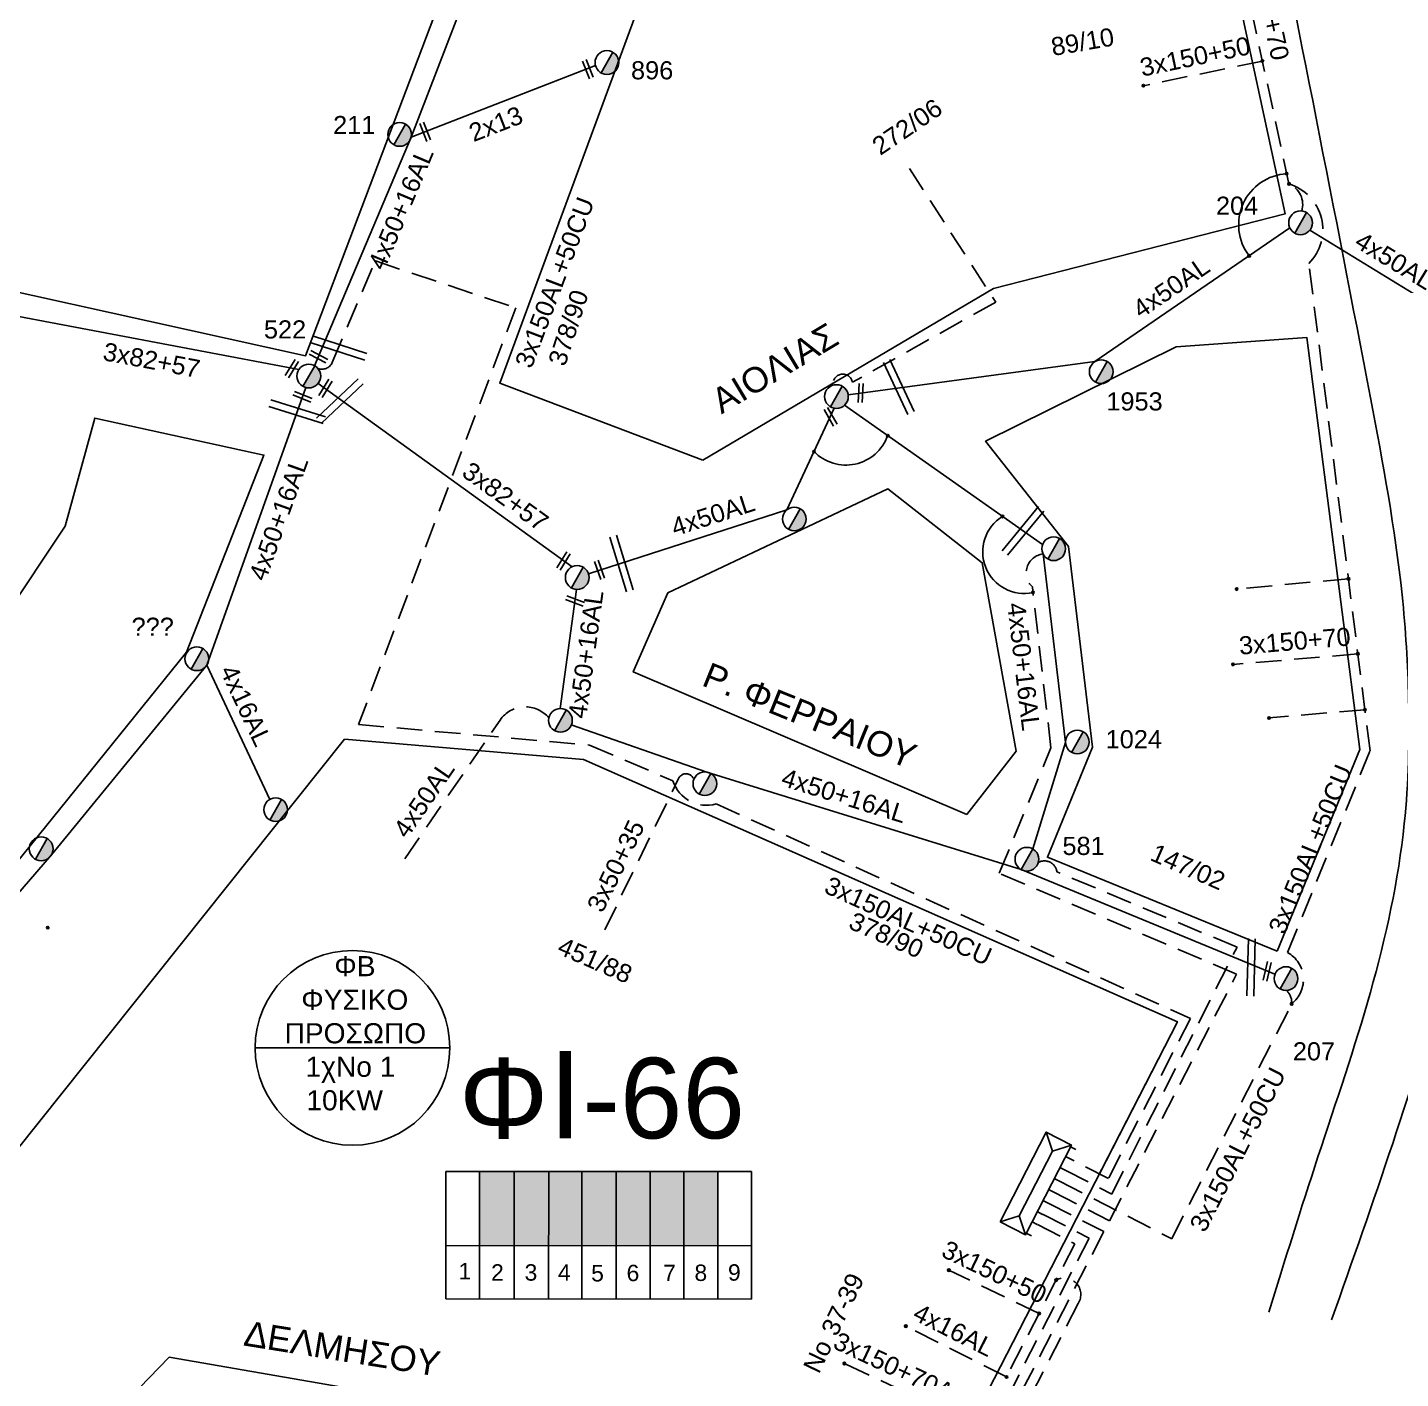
# Model space of a CAD drawing. Header units: millimetres. Extents: x 1421 to 7616, y 908 to 2861.
# Drawn here: x 6873.3 to 7009.7, y 2154.1 to 2288.3 of the extents above; entities that cross this region are included whole.
import ezdxf
from ezdxf.enums import TextEntityAlignment as Align

# ---------------------------------------------------------------- set-up
doc = ezdxf.new("R2010")
doc.units = ezdxf.units.MM
doc.linetypes.add('DASHED', pattern=[19.05, 12.7, -6.35])
for name, color, linetype, lineweight in [('2x13', 7, 'Continuous', 30), ('3x150+50', 7, 'Continuous', 30), ('3x150+50 XLPE', 7, 'SYN_LINE', 30), ('3x150+70', 7, 'Continuous', 30), ('3x82+57', 7, 'DASHED', 30), ('Άγνωστα', 7, 'Continuous', 30), ('Γυμνά εναέρια ΧΤ (3Φ)   4x16AL', 7, 'Continuous', 30), ('Γυμνά εναέρια ΧΤ (3Φ) 4x50AL', 7, 'Continuous', 30), ('Γυμνά εναέρια ΧΤ και ΦΟΠ (3Φ)   4x50+16AL', 7, 'Continuous', 30), ('Καλωδια Χ.Τ. 3x50+35', 7, 'Continuous', 30), ('Καλώδια ΧΤ   3x150+50CU', 7, 'DASHED', 30), ('Καλώδια ΧΤ   3x150+70AL', 7, 'DASHED', 30), ('Καλώδια ΧΤ   3x150AL+50CU', 7, 'DASHED', 30), ('Υπόγεια καλώδια Παροχών ΧΤ   4x16AL', 7, 'DASHED', 30), ('Υπόγεια καλώδια Παροχών ΧΤ   4x50AL', 7, 'DASHED', 30)]:
    doc.layers.add(name, color=color, linetype=linetype, lineweight=lineweight)
for name, color, linetype in [('Pillar OTE', 7, 'Continuous'), ('TEXT ΚΑΛΩΔΙΩΝ', 7, 'Continuous'), ('ΑΓΝΩΣΤΟ ΥΠΟΓΕΙΟ ΚΑΛΩΔΙΟ', 7, 'DASHED'), ('Μηχανική τομή', 7, 'Continuous'), ('Στύλος ΦΜ', 7, 'Continuous'), ('Στύλος ΦΜ @ 1', 7, 'Continuous'), ('Συνδέσεις', 7, 'Continuous'), ('Τομή', 7, 'Continuous'), ('Υποσταθμός πόλεως', 7, 'Continuous'), ('Υπόβαθρο ΔΕΗ', 7, 'Continuous')]:
    doc.layers.add(name, color=color, linetype=linetype)
doc.styles.add('arial', font='ARIAL.TTF')
doc.styles.get("Standard").update_dxf_attribs({"font": 'ARIAL.TTF', "height": 1.8})
doc.linetypes.add('SYN_LINE', pattern='A,0.5,-0.0001,["/\\/\\/\\/",Standard,S=0.1,R=0,X=0,Y=-0.05],-0.25', length=0.7501)

# ---------------------------------------------------------------- blocks, each defined once
blk = doc.blocks.new('ΥΠΑΡΧΩΝ ΤΣΙΜΕΝΤΕΝΙΟΣ ΣΤΥΛΟΣ')
at = {"layer": 'Στύλος ΦΜ'}
blk.add_hatch(color=7, dxfattribs=at).paths.add_polyline_path([(-1.29, -2.28, 0.574793), (2.62, 0, 0.268822), (1.3, 2.27)])
at = {"layer": 'Στύλος ΦΜ', "color": 7}
blk.add_line((-1.29, -2.28), (1.3, 2.27), dxfattribs=at)
blk.add_circle((0, 0), 2.62, dxfattribs=at)
at = {"layer": 'Στύλος ΦΜ', "flags": 4}
for tag, p in [('ΑΡΙΘΜΟΣ', (-4.68, 8.05)), ('ΤΥΠΟΣ', (-4.91, 3.03))]:
    blk.add_attdef(tag, p, '', height=4, dxfattribs=at)
blk = doc.blocks.new('ΥΠΟΣΤΑΘΜΟΣ ΠΟΛΕΩΣ 9 ΑΝΑΧΩΡΗΣΕΩΝ')
at = {"layer": 'Υποσταθμός πόλεως', "ltscale": 40}
for p, q in [((-9.63, -2.82), (-9.63, -4)), ((-7.12, -2.82), (-7.12, -4)), ((-4.84, -2.82), (-4.84, -4)), ((-2.36, -2.82), (-2.36, -4)), ((0.09, -2.82), (0.09, -4)), ((2.55, -2.82), (2.55, -4)), ((5.02, -2.82), (5.02, -4)), ((7.48, -2.82), (7.48, -4)), ((9.61, -2.82), (9.61, -4))]:
    blk.add_line(p, q, dxfattribs=at)
blk.add_lwpolyline([(-10.02, 2.82), (10.02, 2.82), (10.02, -2.82), (-10.02, -2.82)], close=True, dxfattribs=at)
for points in [[(-7.21, 0), (-10.02, 2.82)], [(7.21, 0), (10.02, 2.82)], [(-10.02, -2.82), (-7.21, 0)], [(-7.21, 0), (7.21, 0)], [(10.02, -2.82), (7.21, 0)]]:
    blk.add_lwpolyline(points, dxfattribs=at)
at = {"layer": 'Υποσταθμός πόλεως', "linetype": 'SYN_LINE', "ltscale": 40, "flags": 1}
for tag, p in [('ΜΕΤΑΣΧΗΜΑΤΙΣΜΟΣ', (10.79, 1.71)), ('ΙΣΧΥΣ', (10.77, -1.08)), ('ΑΡΙΘΜΟΣ', (10.89, -3.8))]:
    blk.add_attdef(tag, p, '', height=1.8, dxfattribs=at)
blk = doc.blocks.new('_ΣΥΝΔΕΣΗ')
at = {"layer": 'Συνδέσεις', "linetype": 'SYN_LINE', "ltscale": 40}
blk.add_hatch(color=256, dxfattribs=at).paths.add_polyline_path([(0.5, -0.01, 1), (-0.5, -0.01, 1)])
at = {"layer": 'Συνδέσεις'}
blk.add_circle((0, -0.01), 0.5, dxfattribs=at)
blk = doc.blocks.new('ΜΗΧΑΝΙΚΗ ΤΟΜΗ')
at = {"layer": 'Μηχανική τομή', "ltscale": 40}
for p, q in [((-3.79, 1.21), (3.79, 1.21)), ((3.79, -0.34), (-3.79, -0.34))]:
    blk.add_line(p, q, dxfattribs=at)
blk = doc.blocks.new('ΤΟΜΗ')
at = {"layer": 'Τομή', "ltscale": 40}
for p, q in [((11.33, -0.65), (-11.4, -0.65)), ((11.33, -3.42), (-11.4, -3.42))]:
    blk.add_line(p, q, dxfattribs=at)

msp = doc.modelspace()

# ---------------------------------------------------------------- hatches: boundary and pattern name
at = {"layer": 'Καλώδια ΧΤ   3x150AL+50CU', "linetype": 'DASHED', "lineweight": -3, "ltscale": 0.2}
h = msp.add_hatch(color=5, dxfattribs=at)
h.dxf.hatch_style = 1
h.paths.add_polyline_path([(6921.63, 2174.68), (6918.19, 2174.68), (6918.19, 2167.32), (6921.63, 2167.32)])
h = msp.add_hatch(color=6, dxfattribs=at)
h.dxf.hatch_style = 1
h.paths.add_polyline_path([(6921.63, 2167.32), (6925.07, 2167.32), (6925.07, 2174.68), (6921.63, 2174.68)])
h = msp.add_hatch(color=151, dxfattribs=at)
h.dxf.hatch_style = 1
h.paths.add_polyline_path([(6928.36, 2174.68), (6925.07, 2174.68), (6925.07, 2167.32), (6928.36, 2167.31)])
h = msp.add_hatch(color=27, dxfattribs=at)
h.dxf.hatch_style = 1
h.paths.add_polyline_path([(6928.36, 2167.31), (6931.75, 2167.31), (6931.75, 2174.68), (6928.36, 2174.68)])
h = msp.add_hatch(color=133, dxfattribs=at)
h.dxf.hatch_style = 1
h.paths.add_polyline_path([(6931.75, 2167.31), (6935.15, 2167.31), (6935.15, 2174.68), (6931.75, 2174.68)])
h = msp.add_hatch(color=1, dxfattribs=at)
h.dxf.hatch_style = 1
h.paths.add_polyline_path([(6938.48, 2167.3), (6938.48, 2174.68), (6935.15, 2174.68), (6935.15, 2167.31)])
h = msp.add_hatch(color=30, dxfattribs=at)
h.dxf.hatch_style = 1
h.paths.add_polyline_path([(6941.87, 2174.68), (6938.48, 2174.68), (6938.48, 2167.3), (6941.87, 2167.3)])

# ---------------------------------------------------------------- linework, layer by layer
at = {"lineweight": -3, "ltscale": 0.2}
msp.add_line((6895.91, 2186.96), (6915.24, 2186.96), dxfattribs=at)
msp.add_circle((6905.57, 2186.96), 9.67, dxfattribs=at)
at = {"layer": '2x13', "color": 30, "lineweight": -3, "ltscale": 0.1}
msp.add_lwpolyline([(6911.4, 2277.41), (6929.72, 2284.52)], dxfattribs=at)
at = {"layer": '3x150+50', "color": 27, "linetype": 'DASHED', "lineweight": -3, "ltscale": 0.2}
msp.add_lwpolyline([(6995.95, 2284.98), (6984.13, 2282.52)], dxfattribs=at)
at = {"layer": '3x150+50', "color": 5, "linetype": 'DASHED', "lineweight": -3, "ltscale": 0.2}
msp.add_lwpolyline([(6960.89, 2274.32), (6969.46, 2261.03), (6955.24, 2253.07, 0.978285), (6953.3, 2252.77, -7.723169)], format="xyb", dxfattribs=at)
at = {"layer": '3x150+50', "color": 6, "linetype": 'DASHED', "lineweight": -3, "ltscale": 0.2}
msp.add_lwpolyline([(6973.77, 2160.58), (6964.81, 2164.88)], dxfattribs=at)
at = {"layer": '3x150+50 XLPE', "color": 5, "linetype": 'DASHED', "lineweight": -3, "ltscale": 0.2}
msp.add_lwpolyline([(6975.24, 2172.62), (6980.75, 2169.79), (6993.39, 2194.27), (6969.82, 2204.3), (6974.95, 2216.77), (6973.1, 2232.74, -0.640263), (6974.16, 2236.02)], format="xyb", dxfattribs=at)
at = {"layer": '3x150+70', "color": 27, "linetype": 'DASHED', "lineweight": -3, "ltscale": 0.2}
for points in [[(6998.58, 2272.77), (6990.04, 2312.41)], [(7005.43, 2226.09), (6993.03, 2225.04)]]:
    msp.add_lwpolyline(points, dxfattribs=at)
msp.add_arc((6997.74, 2270.73), 2.21, 342.9571, 67.6023, dxfattribs=at)
at = {"layer": '3x82+57', "color": 27, "linetype": 'Continuous', "lineweight": -3, "ltscale": 0.2}
msp.add_lwpolyline([(6900.25, 2254.33), (6868.74, 2260.29), (6848.34, 2264.7), (6831.05, 2269.47)], dxfattribs=at)
at = {"layer": '3x82+57', "color": 133, "linetype": 'Continuous', "lineweight": -3, "ltscale": 0.2}
msp.add_lwpolyline([(6927.38, 2234.74), (6902.16, 2252.95)], dxfattribs=at)
at = {"layer": 'Pillar OTE', "lineweight": -3, "ltscale": 40}
for points in [[(6914.86, 2162.04), (6914.86, 2174.68), (6945.19, 2174.68), (6945.19, 2162.01), (6914.86, 2162.04)], [(6918.19, 2162.04), (6918.19, 2174.68)], [(6921.63, 2162.04), (6921.63, 2174.68)], [(6925.06, 2162.03), (6925.07, 2174.68)], [(6928.36, 2162.03), (6928.36, 2174.68)], [(6931.75, 2162.03), (6931.75, 2174.68)], [(6935.15, 2162.02), (6935.15, 2174.68)], [(6938.48, 2162.02), (6938.48, 2174.68)], [(6941.87, 2162.02), (6941.87, 2174.68)], [(6914.86, 2167.33), (6945.19, 2167.3)]]:
    msp.add_lwpolyline(points, dxfattribs=at)
at = {"layer": 'ΑΓΝΩΣΤΟ ΥΠΟΓΕΙΟ ΚΑΛΩΔΙΟ', "color": 27, "lineweight": -3, "ltscale": 0.2}
for points in [[(7004.5, 2233.55), (6993.39, 2232.53)], [(7006.13, 2220.55), (6996.6, 2219.73)]]:
    msp.add_lwpolyline(points, dxfattribs=at)
at = {"layer": 'ΑΓΝΩΣΤΟ ΥΠΟΓΕΙΟ ΚΑΛΩΔΙΟ', "color": 133, "lineweight": -3, "ltscale": 0.2}
msp.add_lwpolyline([(6976.37, 2174.81), (6980.98, 2172.44), (6993.43, 2196.96), (6975.54, 2204.45, 0.523401), (6973.69, 2205.38)], format="xyb", dxfattribs=at)
at = {"layer": 'ΑΓΝΩΣΤΟ ΥΠΟΓΕΙΟ ΚΑΛΩΔΙΟ', "color": 6, "lineweight": -3, "ltscale": 0.2}
for points in [[(6973.6, 2169.41), (6977.32, 2167.5), (6970.54, 2154.28)], [(6977.66, 2161.58), (6969.12, 2144.93)]]:
    msp.add_lwpolyline(points, dxfattribs=at)
msp.add_lwpolyline([(6975.47, 2163.9, -0.77404), (6977.66, 2161.58, -27.312035)], format="xyb", dxfattribs=at)
at = {"layer": 'Γυμνά εναέρια ΧΤ (3Φ)   4x16AL', "color": 5, "lineweight": -3, "ltscale": 0.1}
msp.add_lwpolyline([(6891.12, 2224.98), (6897.36, 2211.64)], dxfattribs=at)
at = {"layer": 'Γυμνά εναέρια ΧΤ (3Φ) 4x50AL', "color": 27, "lineweight": -3, "ltscale": 0.1}
for points in [[(6954.8, 2251.81), (6979.32, 2255.12), (6998.67, 2268.41)], [(7000.66, 2268.17), (7012, 2261.24)]]:
    msp.add_lwpolyline(points, dxfattribs=at)
at = {"layer": 'Γυμνά εναέρια ΧΤ (3Φ) 4x50AL', "color": 5, "lineweight": -3, "ltscale": 0.1}
for points in [[(6929.02, 2234.03), (6948.7, 2240.39), (6953.43, 2250.49)], [(6954.44, 2250.79), (6974.11, 2236.95)]]:
    msp.add_lwpolyline(points, dxfattribs=at)
at = {"layer": 'Γυμνά εναέρια ΧΤ (3Φ) 4x50AL', "color": 1, "lineweight": -3, "ltscale": 0.1}
msp.add_lwpolyline([(6979.77, 2174.45), (6987.51, 2189.55)], dxfattribs=at)
at = {"layer": 'Γυμνά εναέρια ΧΤ και ΦΟΠ (3Φ)   4x50+16AL', "color": 30, "lineweight": -3, "ltscale": 0.1}
msp.add_lwpolyline([(6901.82, 2254.71), (6911.4, 2277.41), (6921.96, 2304.82)], dxfattribs=at)
at = {"layer": 'Γυμνά εναέρια ΧΤ και ΦΟΠ (3Φ)   4x50+16AL', "color": 5, "lineweight": -3, "ltscale": 0.1}
msp.add_lwpolyline([(6864.61, 2193.36), (6875.67, 2206.12), (6891.12, 2224.98), (6900.95, 2252.54)], dxfattribs=at)
at = {"layer": 'Γυμνά εναέρια ΧΤ και ΦΟΠ (3Φ)   4x50+16AL', "color": 133, "lineweight": -3, "ltscale": 0.1}
for points in [[(6973.14, 2206.72), (6976.39, 2217.28), (6974.16, 2236.02)], [(6926.21, 2220.66), (6927.83, 2232.5)], [(6997.19, 2194.27), (6971.98, 2204.67), (6940.76, 2214.36), (6927.31, 2219.03)]]:
    msp.add_lwpolyline(points, dxfattribs=at)
at = {"layer": 'Καλωδια Χ.Τ. 3x50+35', "color": 133, "linetype": 'DASHED', "lineweight": -3, "ltscale": 0.2}
msp.add_lwpolyline([(6930.64, 2198.69), (6937.97, 2213.73, -0.610394), (6939.42, 2213.76, -0.925896)], format="xyb", dxfattribs=at)
at = {"layer": 'Καλώδια ΧΤ   3x150+50CU', "color": 1, "lineweight": -3, "ltscale": 0.2}
msp.add_lwpolyline([(6974.68, 2171.53), (6980.19, 2168.71), (6960.36, 2130.07), (6963.74, 2128.68), (6955.66, 2112.59), (6931.99, 2102.16, -0.880215), (6930.88, 2100.51)], format="xyb", dxfattribs=at)
at = {"layer": 'Καλώδια ΧΤ   3x150+70AL', "color": 6, "lineweight": -3, "ltscale": 0.2}
msp.add_lwpolyline([(6970.69, 2147.99), (6954.43, 2155.61)], dxfattribs=at)
at = {"layer": 'Καλώδια ΧΤ   3x150AL+50CU', "color": 27, "lineweight": -3, "ltscale": 0.2}
msp.add_lwpolyline([(6975.8, 2173.71), (6986.94, 2168), (6998.86, 2191.34, 0.534908), (6998.44, 2196.44), (7006.64, 2216.45), (7000.56, 2264.88, 0.567045), (6998.58, 2272.77)], format="xyb", dxfattribs=at)
at = {"layer": 'Καλώδια ΧΤ   3x150AL+50CU', "color": 30, "lineweight": -3, "ltscale": 0.2}
msp.add_lwpolyline([(6902.15, 2254.43, 0.397846), (6903.56, 2255.04), (6907.85, 2265.12), (6921.8, 2260.45), (6906.17, 2219.07), (6929.13, 2217.04), (6937.4, 2213.48, 0.404885), (6941.7, 2211.19), (6988.8, 2189.88), (6980.65, 2174), (6976.93, 2175.91)], format="xyb", dxfattribs=at)
at = {"layer": 'Καλώδια ΧΤ   3x150AL+50CU', "color": 151, "lineweight": -3, "ltscale": 0.2}
msp.add_lwpolyline([(6974.12, 2170.43), (6978.73, 2168.06), (6959.44, 2130.45), (6932.78, 2141.39), (6926.96, 2142.37)], dxfattribs=at)
at = {"layer": 'Καλώδια ΧΤ   3x150AL+50CU', "color": 27, "lineweight": -3, "ltscale": 0.2}
msp.add_arc((6997.27, 2191.48), 1.59, 354.848, 48.2572, dxfattribs=at)
at = {"layer": 'Υπόβαθρο ΔΕΗ', "lineweight": -3, "ltscale": 0.1}
for points in [[(6808.1, 2276.22), (6828.3, 2333.94), (6917.69, 2300.02), (6900.92, 2255.7)], [(6846.98, 2193.64), (6877.03, 2238.78), (6879.98, 2249.52), (6896.78, 2245.84), (6889.09, 2226.28), (6862.57, 2193.47)]]:
    msp.add_lwpolyline(points, close=True, dxfattribs=at)
for points in [[(6940.36, 2245.33), (6920.21, 2252.98), (6950.22, 2334.37), (6987.15, 2321.07), (6998.2, 2269.79), (6969.25, 2262.38), (6940.36, 2245.33)], [(6997.43, 2196.58), (6974.6, 2205.9), (6979.07, 2216.83), (6976.69, 2236.77), (6968.46, 2247.22), (6987.4, 2256.59), (7000.36, 2257.52), (7005.62, 2216.59), (6997.43, 2196.58)], [(6966.6, 2210.14), (6971.5, 2216.42), (6968.13, 2235.15), (6958.74, 2242.48), (6936.9, 2232.17), (6933.47, 2224.31), (6966.6, 2210.14)], [(6961.18, 2138.23), (6935.68, 2147.87), (6887.37, 2156.24), (6863.73, 2131.83), (6848.74, 2147.4), (6904.79, 2217.62), (6928.51, 2215.61), (6987.51, 2189.55), (6961.18, 2138.23)]]:
    msp.add_lwpolyline(points, dxfattribs=at)
at = {"layer": 'Υπόβαθρο ΔΕΗ', "lineweight": -3}
for centre, radius, start, end in [((6998.68, 2268.71), 5.09, 93.5943, 217.2007), ((6954.58, 2249.26), 4.41, 224.1569, 340.2789), ((6972.29, 2236.22), 4.12, 121.3976, 282.2995)]:
    msp.add_arc(centre, radius, start, end, dxfattribs=at)
at = {"layer": 'Υπόβαθρο ΔΕΗ', "lineweight": -3, "ltscale": 0.1}
for points in [[(6995.78, 2307.06), (7006.68, 2251.51), (7009.82, 2231.97), (7010.47, 2221.57), (7010.04, 2209.23), (7006.68, 2192.49), (7001.47, 2176.14), (6996.58, 2160.7)], [(7002.82, 2159.95), (7014.29, 2195.19), (7017.88, 2212.71), (7018.14, 2229.65), (7016.02, 2245.19), (7013.66, 2256.06)]]:
    msp.add_spline(points, degree=3, dxfattribs=at)
at = {"layer": 'Υπόγεια καλώδια Παροχών ΧΤ   4x16AL', "color": 6, "lineweight": -3, "ltscale": 0.2}
msp.add_lwpolyline([(6970.54, 2154.28), (6960.53, 2159.32)], dxfattribs=at)
at = {"layer": 'Υπόγεια καλώδια Παροχών ΧΤ   4x50AL', "color": 133, "lineweight": -3, "ltscale": 0.2}
msp.add_lwpolyline([(6910.77, 2205.73), (6920.24, 2219.52, -0.498763), (6925.08, 2219.73, -0.049244)], format="xyb", dxfattribs=at)

# ---------------------------------------------------------------- block references
at = {"layer": 'Μηχανική τομή', "lineweight": -3, "xscale": 0.2499999999999679, "yscale": 0.2499999999999679, "zscale": 0.2499999999999679}
for p, rotation in [((6929.05, 2284.21), 111.5250350059536), ((6912.9, 2277.99), 111.5250350059536), ((6902.25, 2255.7), 152.0140779893929), ((6899.46, 2254.49), 238.3591332110774), ((6902.81, 2252.53), 238.3591332110774), ((6955.94, 2252.01), 266.4099600394348), ((6900.66, 2251.74), 158.2333439183017), ((6953.16, 2249.69), 119.6315223031161), ((6926.44, 2235.39), 238.3591332110774), ((6930.01, 2234.41), 289.1605916461133), ((6927.71, 2231.45), 159.3579199635532), ((6996.32, 2194.59), 256.8536702449791)]:
    msp.add_blockref('ΜΗΧΑΝΙΚΗ ΤΟΜΗ', p, dxfattribs=dict(at, rotation=rotation))
at = {"layer": 'Στύλος ΦΜ @ 1', "lineweight": -3, "ltscale": 40}
ref = msp.add_blockref('ΥΠΑΡΧΩΝ ΤΣΙΜΕΝΤΕΝΙΟΣ ΣΤΥΛΟΣ', (6930.85, 2284.83), dxfattribs=dict(at, xscale=0.4499999999998181, yscale=0.4499999999998181, zscale=0.4499999999998181))
ref.add_attrib('ΤΥΠΟΣ', '896', (6933.24, 2283.16), dxfattribs={"layer": 'Στύλος ΦΜ', "height": 1.8, "flags": 4})
ref = msp.add_blockref('ΥΠΑΡΧΩΝ ΤΣΙΜΕΝΤΕΝΙΟΣ ΣΤΥΛΟΣ', (6910.26, 2277.69), dxfattribs=dict(at, xscale=0.4499999999998181, yscale=0.4499999999998181, zscale=0.4499999999998181))
ref.add_attrib('ΑΡΙΘΜΟΣ', '211', (6903.65, 2277.72), dxfattribs={"layer": 'Στύλος ΦΜ', "height": 1.8, "flags": 4})
ref = msp.add_blockref('ΥΠΑΡΧΩΝ ΤΣΙΜΕΝΤΕΝΙΟΣ ΣΤΥΛΟΣ', (6999.74, 2268.91), dxfattribs=dict(at, xscale=0.4499999999998181, yscale=0.4499999999998181, zscale=0.4499999999998181))
ref.add_attrib('ΑΡΙΘΜΟΣ', '204', (6991.34, 2269.71), dxfattribs={"layer": 'Στύλος ΦΜ', "height": 1.8, "flags": 4})
ref = msp.add_blockref('ΥΠΑΡΧΩΝ ΤΣΙΜΕΝΤΕΝΙΟΣ ΣΤΥΛΟΣ', (6901.24, 2253.69), dxfattribs=dict(at, xscale=0.4499999999998181, yscale=0.4499999999998181, zscale=0.4499999999998181))
ref.add_attrib('ΑΡΙΘΜΟΣ', '522', (6896.78, 2257.42), dxfattribs={"layer": 'Στύλος ΦΜ', "height": 1.8, "flags": 4})
ref = msp.add_blockref('ΥΠΑΡΧΩΝ ΤΣΙΜΕΝΤΕΝΙΟΣ ΣΤΥΛΟΣ', (6979.94, 2254.12), dxfattribs=dict(at, xscale=0.4499999999998181, yscale=0.4499999999998181, zscale=0.4499999999998181))
ref.add_attrib('ΑΡΙΘΜΟΣ', '1953', (6980.45, 2250.27), dxfattribs={"layer": 'Στύλος ΦΜ', "height": 1.8, "flags": 4})
at = {"layer": 'Στύλος ΦΜ @ 1', "lineweight": -3, "ltscale": 40, "xscale": 0.4499999999998181, "yscale": 0.4499999999998181, "zscale": 0.4499999999998181}
for p in [(6953.64, 2251.65), (6949.46, 2239.49), (6975.22, 2236.54), (6927.9, 2233.68), (6926.23, 2219.49), (6940.58, 2213.2), (6897.95, 2210.62), (6874.66, 2206.73)]:
    msp.add_blockref('ΥΠΑΡΧΩΝ ΤΣΙΜΕΝΤΕΝΙΟΣ ΣΤΥΛΟΣ', p, dxfattribs=at)
at = {"layer": 'Στύλος ΦΜ @ 1', "lineweight": -3, "ltscale": 40}
ref = msp.add_blockref('ΥΠΑΡΧΩΝ ΤΣΙΜΕΝΤΕΝΙΟΣ ΣΤΥΛΟΣ', (6890.12, 2225.61), dxfattribs=dict(at, xscale=0.4499999999998181, yscale=0.4499999999998181, zscale=0.4499999999998181))
ref.add_attrib('ΑΡΙΘΜΟΣ', '???', (6883.64, 2227.89), dxfattribs={"layer": 'Στύλος ΦΜ', "height": 1.8, "flags": 4})
ref = msp.add_blockref('ΥΠΑΡΧΩΝ ΤΣΙΜΕΝΤΕΝΙΟΣ ΣΤΥΛΟΣ', (6977.57, 2217.34), dxfattribs=dict(at, xscale=0.4499999999998181, yscale=0.4499999999998181, zscale=0.4499999999998181))
ref.add_attrib('ΑΡΙΘΜΟΣ', '1024', (6980.38, 2216.72), dxfattribs={"layer": 'Στύλος ΦΜ', "height": 1.8, "flags": 4})
ref = msp.add_blockref('ΥΠΑΡΧΩΝ ΤΣΙΜΕΝΤΕΝΙΟΣ ΣΤΥΛΟΣ', (6972.56, 2205.7), dxfattribs=dict(at, xscale=0.4499999999998181, yscale=0.4499999999998181, zscale=0.4499999999998181))
ref.add_attrib('ΑΡΙΘΜΟΣ', '581', (6976.09, 2206.12), dxfattribs={"layer": 'Στύλος ΦΜ', "height": 1.8, "flags": 4})
ref = msp.add_blockref('ΥΠΑΡΧΩΝ ΤΣΙΜΕΝΤΕΝΙΟΣ ΣΤΥΛΟΣ', (6998.29, 2193.84), dxfattribs=dict(at, xscale=0.4499999999998181, yscale=0.4499999999998181, zscale=0.4499999999998181))
ref.add_attrib('ΤΥΠΟΣ', '207', (6998.97, 2185.72), dxfattribs={"layer": 'Στύλος ΦΜ', "height": 1.8, "flags": 4})
at = {"layer": 'Συνδέσεις', "lineweight": -3, "xscale": 0.25, "yscale": 0.25, "zscale": 0.25}
for p in [(6995.95, 2284.98), (6984.13, 2282.53), (6998.36, 2273.79), (6998.59, 2272.78), (6994.63, 2265.63), (6958.74, 2247.77), (6951.41, 2246.18), (6970.14, 2239.75), (6993.4, 2232.53), (7004.5, 2233.55), (6973.17, 2232.2), (7005.43, 2226.1), (6993.03, 2225.05), (7006.13, 2220.56), (6996.6, 2219.73), (6875.31, 2198.91), (6998.86, 2191.34), (6964.81, 2164.88), (6975.47, 2163.9), (6973.77, 2160.58), (6960.53, 2159.32), (6954.43, 2155.61), (6970.54, 2154.28)]:
    msp.add_blockref('_ΣΥΝΔΕΣΗ', p, dxfattribs=at)
at = {"layer": 'Τομή', "lineweight": -3}
for p, xscale, yscale, zscale, rotation in [((6904.36, 2256.96), 0.25, 0.25, 0.25, 342.0166874781177), ((6959.37, 2252.39), 0.2499999999999999, 0.2499999999999999, 0.2499999999999999, 115.1976268516965), ((6903.98, 2251.59), 0.25, 0.25, 0.25, 43.29656259847264), ((6900.23, 2250.63), 0.25, 0.25, 0.25, 342.5867520627618), ((6972.56, 2237.98), 0.2499999999999999, 0.2499999999999999, 0.2499999999999999, 230.5295266085826), ((6931.81, 2234.94), 0.25, 0.25, 0.25, 107.1010187310482), ((6995.33, 2194.94), 0.2499999999999999, 0.2499999999999999, 0.2499999999999999, 268.4312393145211)]:
    msp.add_blockref('ΤΟΜΗ', p, dxfattribs=dict(at, xscale=xscale, yscale=yscale, zscale=zscale, rotation=rotation))
at = {"layer": 'Υποσταθμός πόλεως', "lineweight": -3, "xscale": 0.4999999999999997, "yscale": 0.4999999999999997, "zscale": 0.4999999999999997, "rotation": 62.83833183376252}
msp.add_blockref('ΥΠΟΣΤΑΘΜΟΣ ΠΟΛΕΩΣ 9 ΑΝΑΧΩΡΗΣΕΩΝ', (6973.44, 2173.49), dxfattribs=at)

# ---------------------------------------------------------------- texts
at = {"lineweight": -3, "ltscale": 40, "char_height": 2.5, "attachment_point": 1, "style": 'arial'}
for s, insert, width, rotation in [('ΑΙΟΛΙΑΣ', (6940.94, 2252.01), 20.8587, 30.9225), ('Ρ. ΦΕΡΡΑΙΟΥ', (6941.08, 2225.32), 24.2316, 338.0088), ('ΔΕΛΜΗΣΟΥ', (6895.07, 2159.88), 24.2316, 350.8964)]:
    msp.add_mtext(s, dxfattribs=dict(at, insert=insert, width=width, rotation=rotation))
at = {"lineweight": -3, "ltscale": 30, "char_height": 1.63, "width": 11.2573, "attachment_point": 1}
for s, insert in [('1', (6916.1, 2165.6)), ('2', (6919.34, 2165.47)), ('3', (6922.67, 2165.47)), ('4', (6925.98, 2165.47)), ('5', (6929.28, 2165.39)), ('6', (6932.8, 2165.42)), ('7', (6936.43, 2165.42)), ('8', (6939.54, 2165.44)), ('9', (6942.87, 2165.47))]:
    msp.add_mtext(s, dxfattribs=dict(at, insert=insert))
at = {"layer": 'TEXT ΚΑΛΩΔΙΩΝ', "lineweight": -3, "ltscale": 0.1, "style": 'arial'}
for s, rotation, p in [('3x150+70', 282.1655, (6996.6, 2290.53)), ('3x150+50', 11.7336, (6989.26, 2285.43)), ('2x13', 21.198, (6919.81, 2278.74)), ('4x50+16AL', 67.1261, (6910.37, 2270.33)), ('3x150AL+50CU', 69.3161, (6925.65, 2262.99)), (' 4x50AL', 328.5542, (7008.77, 2265.33)), (' 4x50AL', 34.4825, (6986.59, 2262.3)), ('3x82+57', 349.2889, (6885.63, 2255.27)), ('4x50+16AL', 70.3736, (6898.23, 2239.54)), ('3x82+57', 324.1655, (6920.77, 2241.73)), (' 4x50AL', 17.8955, (6941.04, 2239.81)), ('4x50+16AL', 82.1944, (6928.76, 2226.05)), ('  4x50+16AL', 276.7905, (6972.16, 2225.52)), ('3x150+70', 4.843, (6999.16, 2227.37)), ('4x16AL', 295.054, (6894.99, 2220.96)), (' 4x50AL', 55.537, (6912.47, 2211.39)), (' 3x150AL+50CU', 67.6946, (7000.57, 2206.38)), ('4x50+16AL', 342.7545, (6954.41, 2212.01)), (' 3x50+35', 64.0171, (6931.57, 2204.72)), (' 3x150AL+50CU', 335.6513, (6960.47, 2199.72)), (' 3x150AL+50CU', 62.9551, (6993.33, 2176.56)), ('3x150+50', 334.3498, (6969.33, 2164.7)), (' 4x16AL', 333.2806, (6964.99, 2159.09)), ('3x150+70AL', 334.886, (6959.98, 2155))]:
    msp.add_text(s, height=1.8, rotation=rotation, dxfattribs=at).set_placement(p, align=Align.MIDDLE_CENTER)
at = {"layer": 'Άγνωστα', "color": 7, "lineweight": -3, "char_height": 1.8, "attachment_point": 1}
for s, insert, rotation in [('89/10', (6974.83, 2287.25), 9.7494), ('272/06', (6956.98, 2277.03), 34.2881), ('378/90', (6924.97, 2255.11), 72.0388), ('147/02', (6985.4, 2207.3), 336.402), ('378/90', (6955.44, 2200.53), 336.402), ('451/88', (6926.51, 2198.03), 336.402)]:
    msp.add_mtext_dynamic_manual_height_columns(s, width=1.8, gutter_width=2.31, heights=[1.99], dxfattribs=dict(at, insert=insert, rotation=rotation))
at = {"layer": 'Άγνωστα', "color": 7, "lineweight": -3}
note = msp.add_mtext_dynamic_manual_height_columns('No ', width=1.8, gutter_width=2.31, heights=[1.99, 0], dxfattribs=dict(at, insert=(6950.27, 2155.28), char_height=1.8, attachment_point=1, rotation=64.3498))
for column, words in zip(note.columns.linked_columns, ['37-39\\P']):
    column.text = words
at = {"layer": 'Υπόβαθρο ΔΕΗ', "lineweight": -3, "char_height": 2, "attachment_point": 1}
for s, heights, insert in [('{\\W8.64836; }ΦΒ \\P{\\W4.42067; }ΦΥΣΙΚΟ \\P{\\W2.28183; }ΠΡΟΣΩΠΟ', [9.11], (6897.06, 2196.08)), ('{\\W5.64925; }1χΝο 1\\P{\\W5.75643; }10KW', [0], (6896.53, 2186.09))]:
    msp.add_mtext_dynamic_manual_height_columns(s, width=17.2548, gutter_width=12.5, heights=heights, dxfattribs=dict(at, insert=insert))
at = {"layer": 'Υπόβαθρο ΔΕΗ', "lineweight": -3, "insert": (6916.13, 2186.64), "char_height": 8, "width": 84.6573, "attachment_point": 1}
msp.add_mtext('Φ{\\H1.0833x;Ι}-66', dxfattribs=at)

doc.saveas('drawing.dxf')
